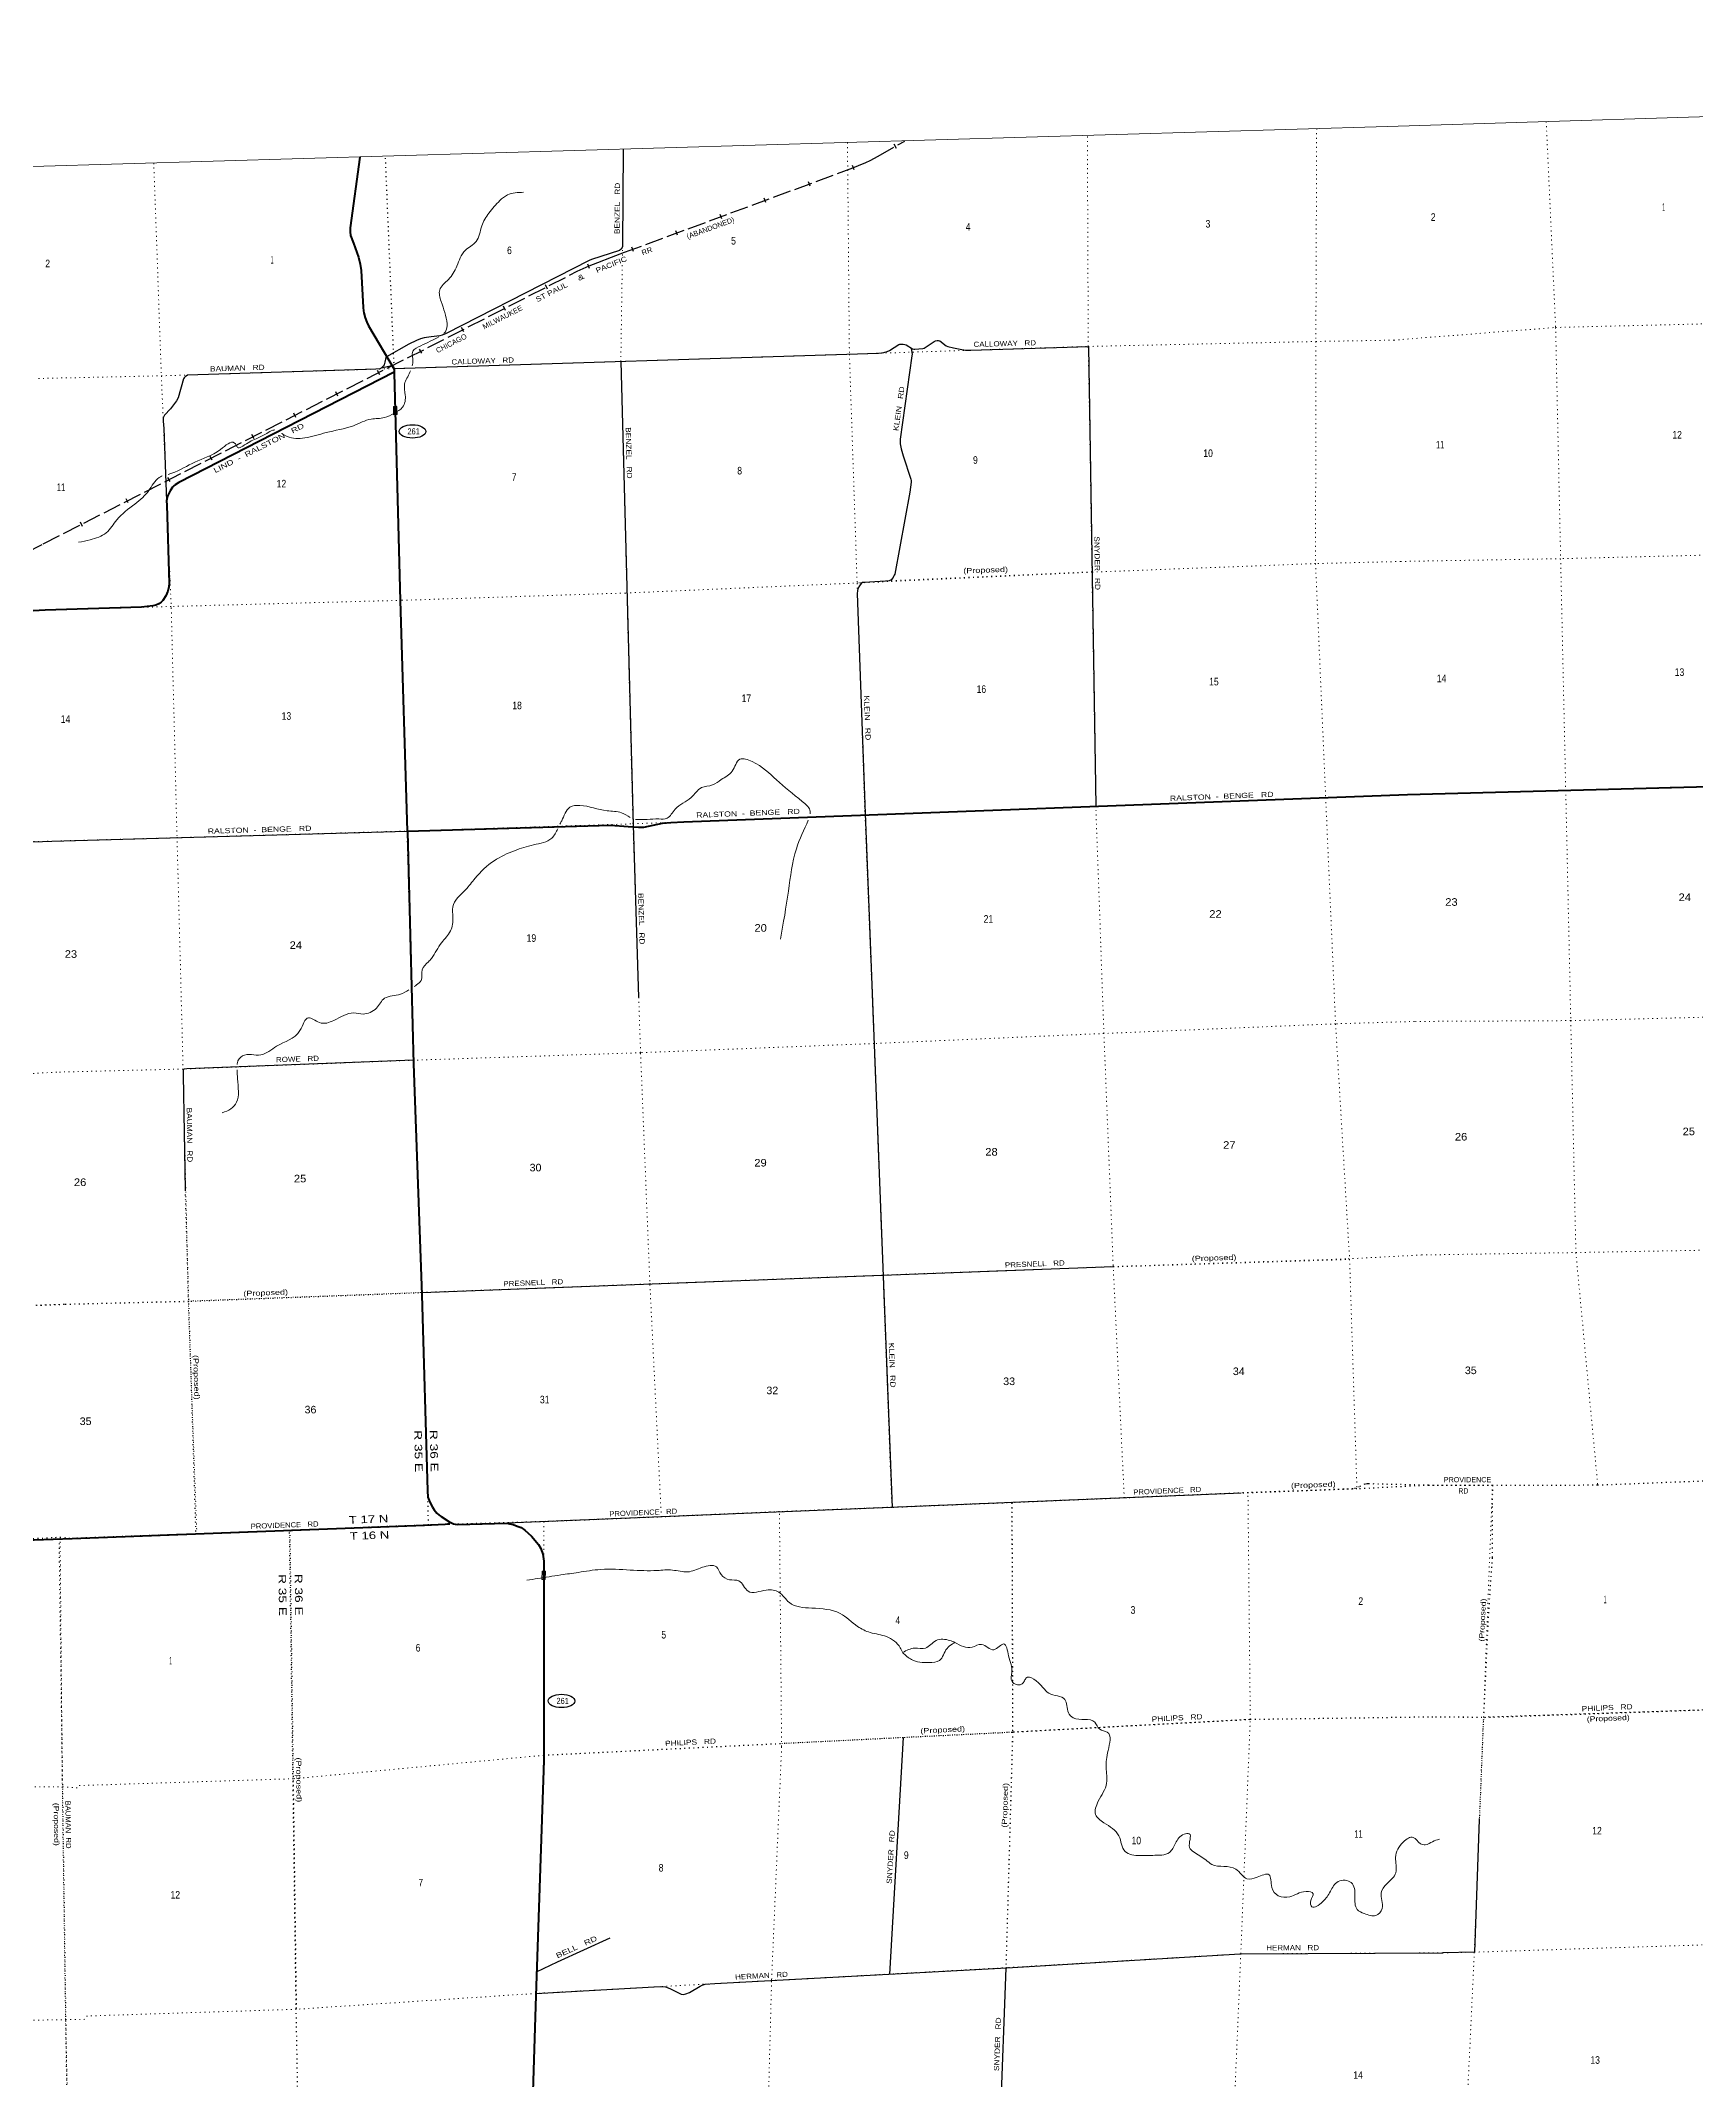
# Model space of a CAD drawing. Header units: feet. Extents: x 501257 to 757852, y -360805 to -170898.
# Drawn here: x 658054 to 696292, y -218004 to -170898 of the extents above; entities that cross this region are included whole.
import ezdxf
from ezdxf.enums import TextEntityAlignment as Align

# ---------------------------------------------------------------- set-up
doc = ezdxf.new("R2010")
doc.units = ezdxf.units.FT
doc.header["$LTSCALE"] = 70
doc.linetypes.add('DOTTED', pattern=[1.5, 0.3, -1.2])
doc.linetypes.add('LONG_DASHED', pattern=[7.5, 6, -1.5])
for name, color, linetype, lineweight in [('17', 7, 'Continuous', 25), ('23', 7, 'Continuous', 70), ('26', 7, 'Continuous', 40), ('27', 7, 'Continuous', 13), ('29', 7, 'Continuous', 25), ('30', 7, 'Continuous', 25), ('39', 7, 'Continuous', 13), ('4', 7, 'Continuous', 13), ('59', 7, 'Continuous', 13), ('6', 7, 'DOTTED', 25), ('63', 7, 'Continuous', 25), ('7', 7, 'DOTTED', 13)]:
    doc.layers.add(name, color=color, linetype=linetype, lineweight=lineweight)

msp = doc.modelspace()

# ---------------------------------------------------------------- linework, layer by layer
at = {"layer": '17'}
for centre in [(666645.2, -179925.37), (670089.84, -209262.7)]:
    msp.add_ellipse(centre, major_axis=(309.24, -1), ratio=0.500121, dxfattribs=at)
at = {"layer": '23'}
msp.add_line((667688.18, -205185.59), (668828.07, -205156.45), dxfattribs=at)
for points in [[(665428.47, -173586.49), (665204.68, -175219.92), (665202.41, -175312.41), (665215.44, -175396.84), (665278.56, -175574.32), (665395.89, -175897.33), (665436.51, -176061.34), (665460.49, -176205.67), (665503.49, -177064.39), (665511.46, -177139.22), (665521.85, -177187.73), (665551.97, -177296.66), (665587.64, -177402.55), (665625.47, -177485.94), (666223.28, -178485.32), (666224.5, -178541.47), (666224.5, -178578.09)], [(666224.5, -178578.09), (666364.37, -183833.27), (666526.41, -189162.83)], [(666526.41, -189162.83), (666526.8, -189175.5), (666669.69, -194540.42), (666864.26, -199879.74), (666995.08, -204407.04)], [(666995.08, -204407.04), (667001.54, -204556.29), (667044.08, -204665.67), (667106, -204785.17), (667146.46, -204848.15), (667207.9, -204920.12), (667263.35, -204969.6), (667310.79, -205002.68), (667486.32, -205117.6), (667590.2, -205166.1), (667628.29, -205176.5), (667688.18, -205185.59)], [(668828.07, -205156.45), (668887.07, -205166.72), (668971.73, -205187.25), (669064.37, -205220.12), (669158.82, -205256.19), (669239.99, -205311.94), (669396.71, -205450.59), (669558.76, -205649.45), (669614.16, -205743), (669655.72, -205871.2), (669678.54, -206034.17)], [(669678.54, -206034.17), (669677.8, -210636.49), (669494.54, -216078.88), (669395.93, -219277.08)]]:
    msp.add_lwpolyline(points, dxfattribs=at)
at = {"layer": '26'}
msp.add_line((653095.15, -205705.35), (658777.35, -205505.93), dxfattribs=at)
for points in [[(666224.5, -178557.96), (661242.14, -181104.72), (661163.5, -181157.19), (661128.25, -181184.19), (661101.28, -181214.18), (661046.74, -181297.42), (661005.37, -181376.12), (660985.93, -181423.96), (660957.42, -181530.57), (660964.51, -181631.12), (661020.35, -183433.39), (661012.91, -183514.47), (660990.38, -183616.32), (660942.43, -183727.28), (660873.49, -183832.25), (660834.53, -183874.23), (660783.58, -183910.22), (660711.65, -183940.21), (660647.13, -183955.74), (660384.96, -183983.69), (658157.67, -184059.44)], [(658157.67, -184059.44), (655788.59, -184183.7), (655632.71, -184206.78), (655510, -184234.69), (655370.55, -184296.09), (655209.2, -184392.24), (654932.76, -184573.78), (654565.56, -184861.44), (654426.43, -184958.26), (654253.19, -185057.64), (652463.69, -185742.46), (652375.19, -185783.51), (652260.44, -185850.37), (652090.71, -185973.28), (651332.11, -186592.81), (651170.35, -186715.6), (651113.22, -186750.29), (650908.02, -186862.27), (650830.1, -186910.94), (650693.42, -187014.64), (650546.5, -187127.69), (645280.08, -191599.63), (645119.71, -191751.14)], [(666526.41, -189162.83), (671221.72, -189022.69), (671631.66, -189056.39), (671865.43, -189071.38), (671916.38, -189071.38), (671991.31, -189068.38), (672425.46, -188974.96), (672614.65, -188964.26), (672920.06, -188945.7), (689646.08, -188316.32)], [(689646.08, -188316.32), (697483.31, -188108.21)], [(658777.35, -205505.93), (666924.06, -205202.24), (667404.23, -205176.79), (667454.25, -205173.15), (667477.34, -205168.02), (667489.63, -205166.04), (667507.61, -205129.31)]]:
    msp.add_lwpolyline(points, dxfattribs=at)
at = {"layer": '29'}
for p, q in [((666168.3, -178409.58), (665925.35, -178464.9)), ((658311.81, -189393.98), (666526.41, -189162.83)), ((666862.23, -199824.03), (682841.2, -199224.7)), ((685795.22, -204462.68), (668835.76, -205153.89)), ((677989.73, -210104.02), (677667.75, -215575.99)), ((680360.46, -215426.9), (680228.93, -218956.63))]:
    msp.add_line(p, q, dxfattribs=at)
at = {"layer": '29', "linetype": 'DOTTED'}
for p, q in [((682348.78, -183177.36), (677633.44, -183386.82)), ((661388.81, -197454.86), (661635.4, -205402.58)), ((682841.2, -199224.7), (688303.5, -199052.53)), ((653441.08, -200280.79), (658620.95, -200093.04)), ((690115.49, -204279.06), (691594.69, -204273.28)), ((663809.58, -205323.96), (663958.52, -216386.7)), ((658475.09, -205516.54), (658670.31, -219589.26))]:
    msp.add_line(p, q, dxfattribs=at)
at = {"layer": '29'}
for points in [[(671518, -173394.05), (671500.8, -175619.92), (671496.01, -175662.99), (671472.25, -175712.62), (671433.85, -175744.33), (670779.99, -175954.5), (670726.11, -175974.01), (667425.41, -177659.09), (667331.8, -177703.46), (667277.6, -177718.25), (667076.42, -177741.54), (666914.87, -177763.59), (666833.57, -177782.73), (666737.31, -177822.89), (666560.21, -177912.24), (666044.27, -178198.53)], [(666223.39, -178474.26), (677418.36, -178118.37), (677481.87, -178110.48), (677541.64, -178098.52), (677613.37, -178079.38), (677669.67, -178057.51), (677888.34, -177919.08), (677909.86, -177910.71), (677936.16, -177905.92), (677988.76, -177907.12), (678028.21, -177913.1), (678058.54, -177923.37), (678197.98, -178018.37), (678231.56, -178025.41), (678254.16, -178025.55), (678441.86, -178006.41), (678474.6, -177999.18), (678700.81, -177844.99), (678737.14, -177828.17), (678770.61, -177823.38), (678806.48, -177825.77), (678833.57, -177834.33), (678976.24, -177947.79), (679016.13, -177964.08), (679149.03, -177994.78), (679305.52, -178028.14), (679423.54, -178046.11), (679546.68, -178048.67), (682266.31, -177964.69), (682439.07, -188587.66)], [(678172.54, -178001.04), (678189.6, -178100.91), (678191.99, -178136.8), (678189.22, -178180.48), (677919.42, -180101.02), (677914.64, -180163.22), (677916.25, -180210.7), (677936.16, -180328.3), (677987.44, -180488.9), (678165.7, -181029.3), (678170.48, -181062.8), (678172.87, -181101.08), (678140.9, -181332.54), (677791.93, -183223.65), (677780.75, -183249.52), (677761.71, -183281.6), (677754.01, -183302.13), (677711.38, -183352.41), (677659.37, -183379.52), (677579.51, -183388.67), (677086.99, -183417.62), (677049.1, -183416.99), (677015.63, -183436.13), (676973.71, -183489.94), (676941.51, -183555.76), (676929.55, -183608.39), (676926.8, -183673.42), (677107.39, -188758.15), (677730.11, -204790.71)], [(666038.15, -178188.13), (666008.41, -178328.23), (665988.08, -178387.44), (665969.28, -178418.52), (665925.35, -178464.9), (665888.03, -178475.98), (665800.88, -178486.88), (661444.08, -178628.14), (661390.2, -178663.64), (661371.35, -178684.68), (661352.22, -178708.61), (661227.89, -179148.82), (661191.15, -179218.98), (661055.59, -179406.88), (660917.06, -179545.97), (660880.69, -179614.87), (660880.31, -179690.17), (660894.96, -179861.07), (660957.42, -181530.57)], [(671460.89, -178308.86), (671743.77, -189016.08), (671872.06, -193008.35)], [(653354.96, -185401.38), (653873.67, -189512.93), (653886.3, -189539.36), (653895.87, -189548.93), (653940.66, -189574.29), (653969.99, -189580.03), (654005.85, -189575.24), (654107.64, -189550.82), (654177.89, -189536.53), (654245.76, -189531.76), (654381.61, -189529.29), (658311.81, -189393.98)], [(666667.43, -194455.75), (661432.49, -194657.44), (661370.26, -194659.88), (661345.85, -194669.65), (661342.19, -194697.73), (661345.85, -194803.93), (661388.81, -197454.86)], [(691300.91, -212005.22), (691187.08, -215067.02), (690456.36, -215083.8)], [(669513.24, -215523.66), (669994.72, -215288.74), (671218.07, -214736.55)], [(669496.46, -216021.92), (672371.9, -215858.25), (672491.87, -215870.93), (672530.13, -215885.29), (672597.07, -215909.21), (672857.92, -216035.22), (672903.12, -216043.19), (672965.29, -216033.62), (673045.83, -215997.66), (673294.62, -215850.38), (673338.28, -215832.65), (673409.57, -215808.41), (673635, -215793.13), (680380.82, -215429.9), (685777.23, -215103.92), (690456.36, -215083.8)]]:
    msp.add_lwpolyline(points, dxfattribs=at)
at = {"layer": '29', "linetype": 'DOTTED'}
for points in [[(658620.95, -200093.04), (661521.94, -200024.27), (666862.23, -199824.03)], [(690129.29, -204279.06), (688733.88, -204245.9), (688693.24, -204245.9), (688654.71, -204255.4), (688526.5, -204314.13), (688437.4, -204351.17), (688385.68, -204363.43), (688169.89, -204370.19), (685795.22, -204462.68)], [(691606.48, -204278.08), (691598.8, -204771.27), (691596.92, -205957.12), (691507.32, -207320.09), (691395.17, -209691.95), (691301.91, -211978.23), (691300.91, -212005.22)], [(680498.88, -204686.74), (680516.4, -209981.2), (680360.46, -215426.9)], [(690291.13, -209625.59), (691430.96, -209640.88), (696906.13, -209452.97)], [(669677.57, -210514.7), (680536.44, -209978.19), (686008.73, -209686.63), (690291.13, -209625.59)]]:
    msp.add_lwpolyline(points, dxfattribs=at)
at = {"layer": '39'}
for points in [[(669212.3, -174400.04), (668840.84, -174461.24), (668665.39, -174591.09), (668410.27, -174878.13), (668248.37, -175176.51), (668116.8, -175538.35), (667862.97, -175740.89), (667670.89, -176104.52), (667477.05, -176413.89), (667274.95, -176655.13), (667305.81, -176921.69), (667443.71, -177438.5), (667414.77, -177604.26), (667368.43, -177664.87)], [(667252.85, -177742.91), (666838.41, -177945), (666652.82, -178073.13), (666651.67, -178348.68), (666634.83, -178406.54)], [(666597.71, -178522.04), (666585.72, -178555.75), (666463.51, -178832.85), (666479.73, -179083.76), (666418.21, -179365.1), (666218.9, -179505.71), (666000.06, -179604.66), (665692.41, -179641.86), (665279.45, -179792.78), (664646.73, -179952.17), (664154.14, -180075.26), (663749.36, -180042.93), (663615.37, -179970)], [(663460.23, -179888.37), (663416.29, -179897.75), (663277.76, -179969.61), (663031.47, -180092.8), (662722.93, -180262.17), (662613.25, -180303.6), (662572.97, -180244.46), (662532.96, -180193.35), (662210.52, -180339.18), (661614.6, -180632.64), (661081.71, -180893.53), (660996.8, -180920.95)], [(660860.98, -180952.73), (660790.57, -180992.73), (660550.02, -181293.42), (660409.78, -181450.39), (660225.1, -181606.65), (659812.81, -181964.68), (659566.34, -182269.57), (659196.05, -182429.29), (658929.46, -182487.41)], [(675840.18, -188760.28), (675830.9, -188680.91), (675652.63, -188475), (675059.08, -187975.62), (674498.32, -187553.71), (674212, -187501.8), (674035.14, -187774.47), (673783.13, -187970.93), (673581.28, -188095.52), (673324.9, -188157.36), (673086.03, -188385.61), (672715.24, -188653.93), (672528.87, -188864.83), (672339.02, -188880.23), (671808.58, -188893.78), (671797.23, -188892.88)], [(671679.48, -188846.4), (671476.52, -188738.65), (671141.93, -188692.18), (670512.11, -188567.93), (670285.33, -188608.79), (670093.71, -188924.13), (670054.14, -188998.16)], [(670002.91, -189106.77), (669864.42, -189323.03), (669443.52, -189478.2), (669001.81, -189613.87), (668534.92, -189844.81), (668091.93, -190252.01), (667870.44, -190517.95), (667574.47, -190914.79), (667580.02, -191147.91), (667523.84, -191469.33), (667318.68, -191740.82), (667084.12, -192101.67), (667016.02, -192180.1), (666870.63, -192365.37), (666846.39, -192613.44), (666736.65, -192715.21), (666689.63, -192757.42)], [(675152.51, -191661.16), (675334.3, -190545.7), (675518.58, -189568.94), (675794.24, -188910.45)], [(666559.89, -192827.54), (666366.18, -192931.24), (665999.79, -193024.48), (665811.28, -193249.23), (665502.93, -193389.02), (665290.13, -193363.1), (664827.46, -193537.6), (664495.94, -193585.57), (664242.02, -193474.38), (664045.58, -193765.74), (663504.41, -194133.59), (663137.45, -194333.43), (662716.28, -194355.88), (662598.28, -194514.2), (662596.18, -194554.55)], [(662594.65, -194679.13), (662602.22, -194884.12), (662621.96, -195181.18), (662579.5, -195427.78), (662449.21, -195580.43), (662250.21, -195668.74)], [(669284.85, -206474.33), (669800.93, -206390.76), (670074.16, -206350.55), (670475.94, -206290.46), (670994.62, -206224.92), (671679.34, -206236.95), (672299.39, -206246.87), (672654.4, -206238.43), (673002.97, -206280.46), (673344.7, -206173.88), (673669.39, -206164.32), (673780.13, -206342.06), (673971.73, -206461.11), (674188.57, -206486.91), (674400.22, -206726.03), (674823.27, -206699.5), (675113.56, -206749.28), (675355.52, -206989.52), (675872.4, -207117.1), (676528.44, -207240.58), (676933.83, -207540.37), (677225.03, -207680.62), (677603.6, -207776.07), (677918.75, -208032.25), (677974.97, -208147.24)], [(677972.95, -208143.1), (678254.12, -208040.49), (678504.39, -208039.16), (678745.08, -207867.17), (679066, -207865.77), (679182.52, -207910.61)], [(677974.97, -208147.24), (678180.04, -208308.13), (678586, -208376.62), (678824.62, -208327.37), (678999.27, -208048.73), (679127.03, -207942.4), (679182.52, -207910.61)], [(679180.09, -207909.67), (679579.76, -208021.59), (679799.64, -207954.79), (680084.27, -208079.15), (680308.05, -207945.87), (680423.81, -208215.96), (680498.99, -208603.9), (680501.8, -208814.98), (680719.81, -208876.94), (680778.55, -208820.91), (680824.34, -208739.12), (681214.7, -208948.85), (681352.37, -209085.58), (681722.35, -209227.53), (681805, -209534.8), (681915.8, -209652.21), (682413.75, -209756.21), (682527.94, -209915.74), (682703.79, -209984.98), (682723.67, -210410.74), (682675.76, -210800.28), (682687.44, -211159.92), (682495.24, -211581.86), (682430.41, -211885.43), (682626.37, -212076.75), (682971.39, -212382.33), (683116.24, -212740.06), (683456.49, -212836.64), (683755.03, -212829.86), (684138.4, -212762.28), (684280.92, -212550.94), (684477.95, -212340.02), (684596.81, -212332.5), (684604.97, -212645.98), (684695.15, -212749.92), (684979.78, -212936.61), (685120.38, -213039.06), (685673.04, -213149.5), (685932.7, -213375.14), (686165.59, -213336.11), (686442.27, -213277.7), (686506.25, -213569.43), (686655.83, -213762.11), (686921.13, -213788.49), (687298.64, -213664.77), (687463.82, -213716.22), (687406.26, -213870.75), (687433.27, -214018.77), (687677.93, -213907), (687859.68, -213660.33), (688040.12, -213435.81), (688343.74, -213461.06), (688428.34, -213766.27), (688481, -214082.47), (688643.45, -214174.22), (688911.36, -214218.62), (689053.49, -214057.58), (689033.68, -213696.17), (689166.24, -213489.15), (689371.86, -213231.72), (689366.43, -212877.93), (689546.6, -212520.7), (689775.33, -212415.42), (689941.56, -212561.36), (690053.39, -212586.23), (690222.66, -212514.88), (690378.59, -212455.59)]]:
    msp.add_spline(points, degree=3, dxfattribs=at)
at = {"layer": '4'}
msp.add_lwpolyline([(501256.99, -177792.42), (532580.01, -177081.38), (563902.01, -176327.26), (595222.96, -175530.05), (626542.78, -174689.76), (657861.41, -173806.39), (689178.8, -172879.94), (720494.89, -171910.42), (751809.62, -170897.82), (757851.71, -353854.74), (726285.32, -354875.48), (694717.55, -355852.8), (663148.48, -356786.68), (631578.15, -357677.15), (600006.62, -358524.19), (568433.96, -359327.81), (536860.22, -360087.99), (505285.47, -360804.74)], close=True, dxfattribs=at)
at = {"layer": '59'}
for points in [[(666283.17, -179349.7), (666287.96, -179537.14), (666209.24, -179539.15), (666204.45, -179351.71)], [(666212.64, -179359.5), (666275.37, -179357.89), (666279.76, -179529.34), (666217.03, -179530.95)], [(669717.59, -206265.34), (669715.59, -206452.83), (669636.84, -206451.98), (669638.84, -206264.49)], [(669646.74, -206272.57), (669709.5, -206273.24), (669707.68, -206444.74), (669644.92, -206444.07)]]:
    msp.add_lwpolyline(points, close=True, dxfattribs=at)
at = {"layer": '6'}
for points in [[(667017.24, -205196.54), (666863.28, -199823.94), (666669.04, -194455.23), (666526.18, -189159.96), (666367.13, -183815.41), (666223.09, -178453.8), (666020.51, -173569.18)], [(690129.29, -204279.06), (694038.59, -204271.1), (697161.78, -204148.84), (699367.08, -204080.77), (702506.8, -203972.08), (704506.38, -203902.96)], [(690129.29, -204279.06), (688474.26, -204363.21), (685954.39, -204450.89), (683095.81, -204570.6), (680498.05, -204679.62), (677731.94, -204790.47), (675126.28, -204892.34), (672419.79, -205008.91), (669708.92, -205118.96), (667017.24, -205196.54), (663804.62, -205320.46), (661633.6, -205403.95), (658777.35, -205505.93)], [(664015.11, -219434.34), (663958.52, -216386.7), (663885.28, -211060.73), (663804.62, -205320.46)], [(627418.23, -206504.07), (629489.21, -206442.84), (632103.22, -206365.57), (634860.01, -206280.01), (637131.04, -206215.88), (640213.98, -206122.38), (642478.41, -206058.02), (645583.98, -205962.14), (647807.48, -205887.03), (650944.73, -205778.99), (653095.15, -205705.35), (656300.81, -205592.22), (658497.79, -205476.97), (658777.35, -205505.93)]]:
    msp.add_lwpolyline(points, dxfattribs=at)
at = {"layer": '63'}
for p, q in [((677829.22, -173387.03), (677775.05, -173290.59)), ((676856.08, -173882.58), (676813.16, -173780.64)), ((675833.7, -174260.79), (675795.39, -174157.02)), ((674813.19, -174637.55), (674774.88, -174533.79)), ((673792.68, -175014.32), (673754.37, -174910.56)), ((671751.66, -175767.86), (671713.35, -175664.09)), ((672772.17, -175391.09), (672733.86, -175287.33)), ((670739.84, -176157.64), (670694.73, -176056.65)), ((669766.66, -176637.28), (669716.41, -176538.74)), ((668797.54, -177131.45), (668747.29, -177032.91)), ((667828.41, -177625.61), (667778.17, -177527.07)), ((666859.29, -178119.77), (666809.04, -178021.24)), ((665890.17, -178613.94), (665839.92, -178515.4)), ((664921.05, -179108.1), (664870.8, -179009.56)), ((663951.92, -179602.27), (663901.68, -179503.73)), ((662982.8, -180096.43), (662932.56, -179997.89)), ((662013.68, -180590.59), (661963.43, -180492.06)), ((661044.56, -181084.76), (660994.31, -180986.22)), ((660075.43, -181578.92), (660025.19, -181480.38)), ((659022.55, -182119.93), (658972.31, -182021.39))]:
    msp.add_line(p, q, dxfattribs=at)
at = {"layer": '63', "linetype": 'LONG_DASHED'}
for points in [[(658113.24, -182521.57), (670453.79, -176225.62), (670729.88, -176102.29), (670927.03, -176023.38), (671242.42, -175895.17), (671543.03, -175786.68), (676821.65, -173837.84), (676952.78, -173782.63), (677120.22, -173713.63), (677223.46, -173664.44), (677405.48, -173562.4), (678024.25, -173214.87)], [(652137.02, -185664.68), (658111.47, -182522.75)]]:
    msp.add_lwpolyline(points, dxfattribs=at)
at = {"layer": '7'}
msp.add_line((671495.86, -175859.64), (671517.77, -173407.7), dxfattribs=at)
for points in [[(692848.43, -172766.33), (693065.97, -177522.76), (693181.42, -182866.15), (693299.06, -188215.51), (693415.94, -193540.72), (693533.9, -198900.14), (694038.59, -204271.1)], [(676699.12, -173254.29), (676743.26, -178140.8), (676922.12, -183432.11), (677099.16, -188697.9), (677314.09, -194069.68), (677521.44, -199422.42), (677722.5, -204723.8)], [(683095.81, -204570.6), (682839.94, -199195.65), (682625.61, -193838.46), (682439.07, -188587.66), (682350.07, -183176.69), (682296.85, -179778.45), (682263.66, -177961.28), (682243.88, -173088.82)], [(687543.03, -172929.4), (687524.42, -177847.16), (687517.47, -182979.59), (687751.2, -188387.86), (687979.89, -193614.55), (688303.5, -199052.53), (688474.26, -204363.21)], [(660666.54, -173725.18), (660841.36, -178640.3), (661070.07, -184005.12), (661203.66, -189300.33), (661343.4, -194660.8), (661463.87, -200023.12), (661659.02, -205313.08)], [(672396.43, -205009.5), (672134.06, -199663.49), (671916.93, -194282.25), (671741.52, -188992.79), (671602.2, -183656.22), (671460.89, -178308.86), (671492.75, -176077.67)], [(689328.2, -177815.05), (693065.97, -177522.76), (698350.15, -177394.32), (698739.08, -177379.37)], [(658002.87, -178701.71), (660841.36, -178640.3), (666233.83, -178473.6), (671460.89, -178308.86), (676743.26, -178140.8), (682263.66, -177961.28), (687524.42, -177847.16), (689328.2, -177815.05)], [(697453.4, -182762.31), (693181.42, -182866.15), (689483.03, -182929.78)], [(689483.03, -182929.78), (687517.47, -182979.59), (682350.07, -183176.69), (676946.19, -183427.38), (671565.96, -183660.1), (666388.94, -183828.24), (661067.9, -183970.65), (658157.67, -184059.44)], [(626834.29, -185283.17), (629000.34, -185151.68), (634246.35, -184841.66), (639547.25, -184648.16), (644902.38, -184488.51), (650264.33, -184306.07), (655628.11, -184186.56), (658157.67, -184059.44)], [(689646.08, -188316.32), (693299.06, -188215.51), (698584.73, -188070.9), (703895.71, -187854.66), (709214.67, -187616.41), (714609.38, -187466.4), (719900.28, -187232.98), (720978.45, -187230.21)], [(658311.81, -189393.98), (661203.3, -189313.64), (666526.18, -189159.96), (671741.52, -188992.79), (677101.6, -188785.14), (682439.07, -188587.66), (687751.2, -188387.86), (689646.08, -188316.32)], [(647015.47, -189827.19), (650466.67, -189695.28), (655788.23, -189470.42), (658317.53, -189392.03)], [(689804.8, -193559.81), (687979.89, -193614.55), (682625.61, -193838.46), (677314.09, -194069.68), (671916.93, -194282.25), (666671.14, -194455.78), (661343.4, -194660.8), (658465.97, -194729.53)], [(698259.9, -193417.3), (693415.94, -193540.72), (689804.8, -193559.81)], [(627136.94, -196281.76), (629192.15, -195872.78), (634580.28, -195598.14), (639869.29, -195354.89), (645271.89, -195246.1), (650658.27, -195058.13), (655990.35, -194859.24), (658465.97, -194729.53)], [(689968.17, -198956.72), (693533.9, -198900.14), (698861.32, -198802.53), (700948.03, -198696.71)], [(658620.95, -200093.04), (661463.87, -200023.12), (666862.91, -199822.16), (672133.25, -199625.29), (677521.44, -199422.42), (682841.99, -199224.23), (688269.3, -199045.96), (689968.17, -198956.72)], [(627275.03, -201299.85), (629345.01, -201106.64), (634724.8, -200887.41), (640075.86, -200697.83), (645414.32, -200546.54), (650776.66, -200366.13), (656155.54, -200183.97), (658620.95, -200093.04)], [(691606.15, -204269.77), (691395.14, -209738.94), (691187.09, -215067.38), (691018.52, -218632.53)], [(674946.64, -215696.85), (675176.86, -210315.04), (675126.28, -204892.34)], [(680498.05, -204679.62), (680514.99, -209981.57), (680361.11, -215423.44), (680228.93, -218956.63)], [(685633.21, -218794.85), (685789.08, -215106.87), (686008.73, -209686.63), (685954.39, -204450.89)], [(669683.27, -205120.24), (669677.19, -210517.45), (669496.5, -216038.74), (669395.93, -219277.08)], [(658501.92, -205482.92), (658551.51, -211245.85), (658626.98, -216609.19), (658696.64, -219628.75)], [(690291.13, -209625.59), (691404.21, -209636.43), (696911.78, -209453.81), (702282.91, -209338.65), (707650.36, -209171.22), (708140.44, -209177.28)], [(658942.39, -211217.87), (663908.66, -211058.86), (669677.19, -210517.45), (675179.32, -210245.11), (680514.99, -209981.57), (686008.73, -209686.63), (690291.13, -209625.59)], [(627568.14, -211951.79), (632220.77, -211760.87), (637167.94, -211624.93), (642575.44, -211477.22), (647874.22, -211337.08), (653192.27, -211240.54), (658561.51, -211245.64), (658943.95, -211271.89)], [(690456.36, -215083.8), (691187.08, -215067.02), (696684.16, -214893.04), (699493.37, -214642.02), (702165.07, -214623.18), (707457.45, -214562.97), (710244.18, -214549.82)], [(690456.36, -215083.8), (685789.08, -215106.87), (680393.44, -215424.5), (674945.53, -215722.77), (669498.84, -216020.69), (663958.52, -216386.7), (659096.28, -216543.76)], [(674854.52, -219116.25), (674945.53, -215722.77), (674946.64, -215696.85)], [(627716.67, -217349.2), (632336.73, -217151.83), (637291.76, -217068.33), (642653.97, -216971.58), (647949.26, -216833.94), (653269.02, -216717.94), (658631.35, -216627.23), (659131.75, -216618.52)]]:
    msp.add_lwpolyline(points, dxfattribs=at)

# ---------------------------------------------------------------- texts
at = {"layer": '17', "width": 0.8}
for p in [(666671.24, -179993.68), (670115.89, -209331.01)]:
    msp.add_text('261', height=140, dxfattribs=at).set_placement(p, align=Align.CENTER)
at = {"layer": '27'}
for s, rotation, width, p in [('LIND  -  RALSTON   RD', 27.074, 1.35, (662086.24, -180891.88)), ('PROVIDENCE   RD', 2.071, 1.1, (662908.9, -205286.49))]:
    msp.add_text(s, height=120, rotation=rotation, dxfattribs=dict(at, width=width)).set_placement(p)
at = {"layer": '27', "width": 1.25}
for rotation, p in [(2.281, (685350.43, -188417.36)), (2.117, (674402, -188807.61))]:
    msp.add_text('RALSTON  -  BENGE   RD', height=120, rotation=rotation, dxfattribs=at).set_placement(p, align=Align.CENTER)
at = {"layer": '30'}
for s, rotation, width, p in [('BENZEL   RD', 89.557, 1.2, (671437.34, -174772.6)), ('CALLOWAY   RD', 1.542, 1.15, (680335.45, -177954.66)), ('BAUMAN   RD', 1.861, 1.2, (662599.16, -178520.88)), ('CALLOWAY   RD', 1.927, 1.15, (668270.87, -178356.09)), ('KLEIN   RD', 82.003, 1.25, (677946.11, -179407.84)), ('BENZEL   RD', 271.508, 1.2, (671587.57, -180423.08)), ('SNYDER   RD', 270.906, 1.2, (682412.46, -182970.42)), ('   (Proposed)', 1.882, 1.3, (679807.19, -183190.85)), ('KLEIN   RD', 272.034, 1.25, (677098.92, -186547.41)), ('RALSTON  -  BENGE   RD', 1.612, 1.25, (663113.37, -189188.85)), ('BENZEL   RD', 271.566, 1.2, (671878.17, -191188.45)), ('ROWE   RD', 1.986, 1.15, (663989.1, -194486.91)), ('BAUMAN   RD', 270.809, 1.2, (661435.79, -196183.61)), ('PRESNELL   RD', 2.148, 1.15, (681030.21, -199222.58)), ('   (Proposed)', 1.742, 1.3, (685086.88, -199086.38)), ('PRESNELL   RD', 2.148, 1.15, (669439.18, -199657.33)), ('   (Proposed)', 2.147, 1.3, (663167.58, -199892.52)), ('KLEIN   RD', 272.224, 1.25, (677672.57, -201505.6)), ('   (Proposed)', 271.777, 1.3, (661590.52, -201698.79)), ('PROVIDENCE   RD', 2.422, 1.1, (684091.11, -204464.71)), ('   (Proposed)', 2.23, 1.3, (687380.53, -204330.88)), ('RD', 0.038, 0.8, (690933.8, -204468.53)), ('PROVIDENCE   RD', 2.422, 1.1, (671980.88, -204967.56)), ('(Proposed)', 87.293, 1.25, (691433.7, -207395.2)), ('PHILIPS   RD', 2.945, 1.2, (684320.49, -209713.42)), ('PHILIPS   RD', 2.416, 1.2, (694258.96, -209477.1)), ('(Proposed)', 2.416, 1.25, (694284.32, -209722.19)), ('   (Proposed)', 2.829, 1.3, (678816.07, -209993.11)), ('PHILIPS   RD', 2.829, 1.2, (673074.68, -210276.77)), ('   (Proposed)', 270.806, 1.3, (663959.45, -210999.21)), ('   (Proposed)', 88.36, 1.3, (680395.38, -211761.89)), ('(Proposed)', 270.795, 1.25, (658358.43, -212113.99)), ('BAUMAN  RD', 270.795, 1.1, (658630.01, -212120.26)), ('SNYDER   RD', 86.633, 1.2, (677756.68, -212872.84)), ('BELL   RD', 24.293, 1.35, (670461.02, -215001.46)), ('HERMAN   RD', 0.246, 1.15, (686988.06, -215025.5)), ('HERMAN   RD', 3.082, 1.15, (674714.37, -215670.07)), ('SNYDER   RD', 87.866, 1.2, (680224.44, -217197.3))]:
    msp.add_text(s, height=120, rotation=rotation, dxfattribs=dict(at, width=width)).set_placement(p, align=Align.CENTER)
msp.add_text('PROVIDENCE', height=120, rotation=0.038, dxfattribs=at).set_placement((691029.27, -204208.46), align=Align.CENTER)
at = {"layer": '6'}
for s, rotation, width, p in [('R 36 E', 271.389, 1.35, (667045.06, -203001.17)), ('R 35 E', 271.389, 1.35, (666684.22, -203009.48)), ('T 17 N', 2.135, 1.3, (665177.49, -205165.98)), ('T 16 N', 2.135, 1.3, (665198.82, -205541.32)), ('R 35 E', 270.771, 1.35, (663548.52, -206332.5)), ('R 36 E', 270.771, 1.35, (663923.07, -206325.17))]:
    msp.add_text(s, height=175, rotation=rotation, dxfattribs=dict(at, width=width)).set_placement(p)
at = {"layer": '63'}
for s, rotation, p in [('(ABANDONED)', 20.264, (673553.04, -175280.15)), ('CHICAGO', 27.03, (667570.83, -177942.86))]:
    msp.add_text(s, height=120, rotation=rotation, dxfattribs=at).set_placement(p, align=Align.CENTER)
for s, rotation, width, p in [('RR', 20.264, 1.1, (672084.75, -175814.05)), ('PACIFIC', 22.122, 1.2, (671262.63, -176124.43)), ('ST PAUL', 27.03, 1.2, (669886.7, -176759.03)), ('&', 27.03, 1.45, (670562.18, -176417.3)), ('MILWAUKEE', 27.03, 1.05, (668753.08, -177340.27))]:
    msp.add_text(s, height=120, rotation=rotation, dxfattribs=dict(at, width=width)).set_placement(p, align=Align.CENTER)
at = {"layer": '7'}
for s, width, p in [('1', 0.4, (695562.72, -174827.52)), ('2', 0.85, (690235.86, -175058.91)), ('12', 0.85, (695874.12, -180091.71)), ('11', 0.65, (690396.92, -180318.42)), ('14', 0.85, (690430.49, -185720.63)), ('13', 0.85, (695928.24, -185576.56)), ('23', 1.1, (690657.65, -190887.11)), ('24', 1.1, (696051.51, -190776.8)), ('26', 1.1, (690881.19, -196311.37)), ('25', 1.1, (696143.86, -196188.56)), ('35', 1.05, (691104.99, -201709.91)), ('1', 0.4, (694209.94, -207002.82)), ('12', 0.85, (694021.59, -212348.15)), ('13', 0.85, (693979.16, -217647.09))]:
    msp.add_text(s, height=175, dxfattribs=dict(at, width=width)).set_placement(p, align=Align.CENTER)
for s, width, p in [('4', 0.85, (679433.19, -175283.82)), ('3', 0.85, (684974.31, -175214.48)), ('6', 0.85, (668830.35, -175828.12)), ('5', 0.85, (674009.95, -175607.55)), ('2', 0.85, (658158.75, -176132.17)), ('1', 0.4, (663368.96, -176045.62)), ('10', 0.85, (684923.21, -180515.85)), ('8', 0.85, (674151.11, -180919.39)), ('9', 0.85, (679600.09, -180672.57)), ('11', 0.65, (658426.74, -181303.61)), ('12', 0.85, (663506.26, -181219.91)), ('7', 0.85, (668939.31, -181067.77)), ('17', 0.85, (674251.48, -186178.81)), ('16', 0.85, (679683.11, -185967.41)), ('15', 0.85, (685057.2, -185793.98)), ('14', 0.85, (658515.76, -186661.61)), ('13', 0.85, (663621.53, -186588.89)), ('18', 0.85, (668952.21, -186345.02)), ('21', 0.85, (679845.39, -191278.27)), ('22', 1.1, (685060.83, -191164.14)), ('24', 1.1, (663806.89, -191883.59)), ('19', 0.85, (669283.08, -191719.8)), ('20', 1.1, (674549.3, -191485.84)), ('23', 1.1, (658607.87, -192089.15)), ('27', 1.1, (685381.04, -196502.63)), ('30', 1.05, (669353.01, -197023.91)), ('29', 1.1, (674546.06, -196912.56)), ('28', 1.1, (679884.12, -196660.89)), ('26', 1.1, (658821.01, -197362.39)), ('25', 1.1, (663905.5, -197278.3)), ('34', 1.05, (685606.54, -201731.54)), ('32', 1.05, (674825.05, -202173.24)), ('33', 1.05, (680298.52, -201962.74)), ('36', 1.05, (664151.29, -202616.65)), ('31', 0.85, (669590.82, -202384.97)), ('35', 1.05, (658954.7, -202886.5)), ('3', 0.85, (683242.93, -207247.53)), ('2', 0.85, (688506.78, -207043)), ('5', 0.85, (672396.99, -207818.98)), ('4', 0.85, (677807.61, -207484.72)), ('6', 0.85, (666719.45, -208120.35)), ('1', 0.4, (661023.37, -208418.21)), ('10', 0.85, (683264.32, -212575.25)), ('11', 0.65, (688412.97, -212424.01)), ('9', 0.85, (678002.88, -212912.05)), ('7', 0.85, (666782.06, -213548.29)), ('8', 0.85, (672336.26, -213204.87)), ('12', 0.85, (661053.52, -213829.17)), ('14', 0.85, (688389.9, -217994.04))]:
    msp.add_text(s, height=175, dxfattribs=dict(at, width=width)).set_placement(p)

doc.saveas('drawing.dxf')
